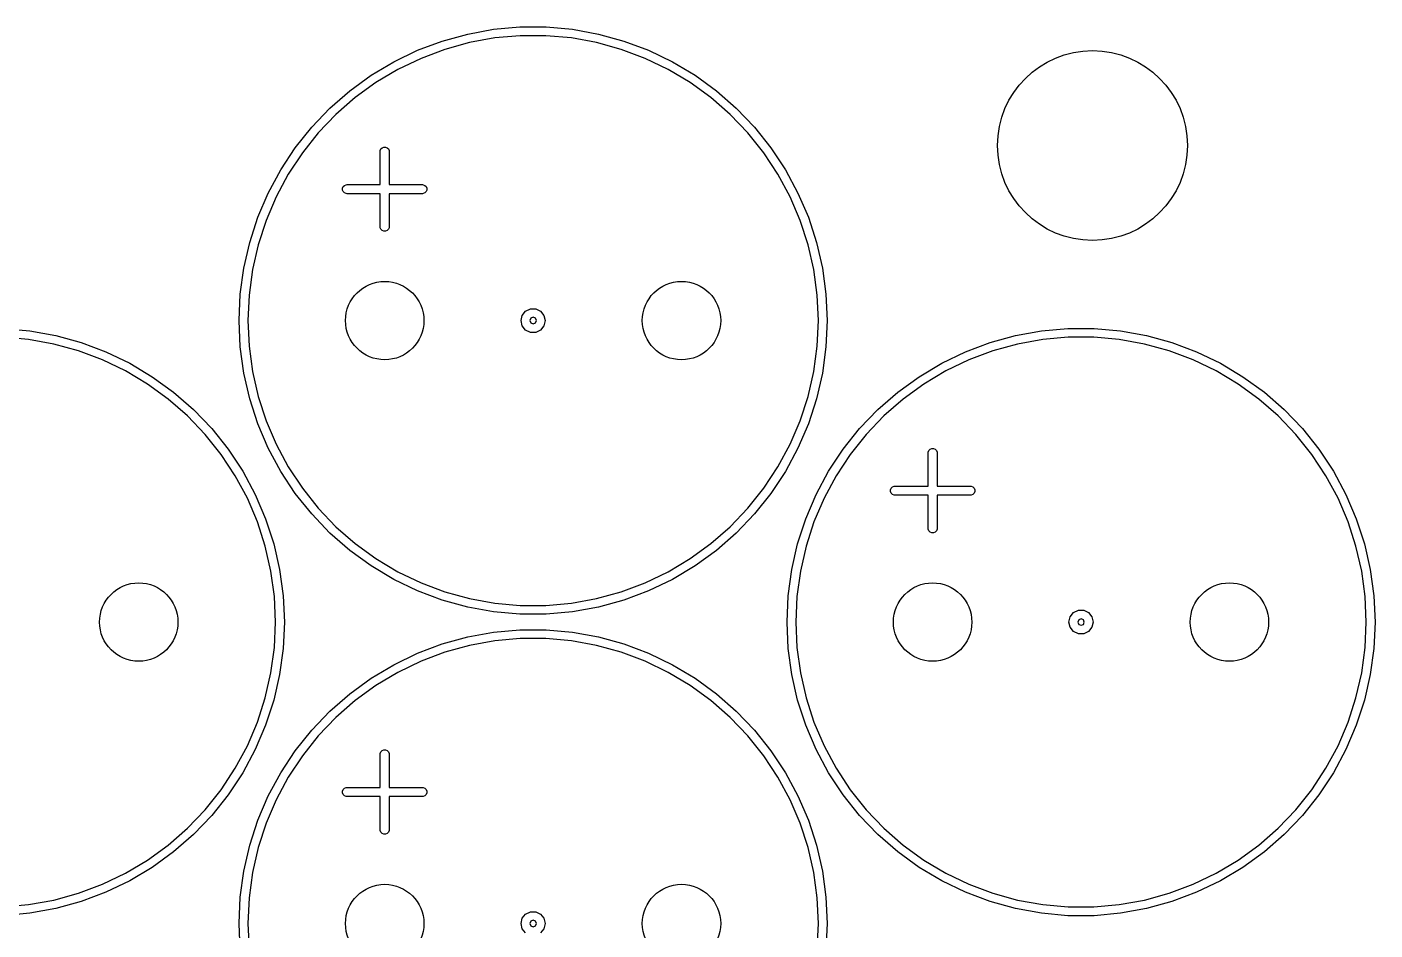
# Model space of a CAD drawing. Extents: x 0.11 to 3.93, y 0.1 to 4.17.
# Drawn here: x 3.033 to 3.928, y 3.572 to 4.171 of the extents above; entities that cross this region are included whole.
import ezdxf

# ---------------------------------------------------------------- set-up
doc = ezdxf.new("R2010")
doc.units = 0
doc.header["$MEASUREMENT"] = 0
doc.layers.add('BLACK', color=7, linetype='CONTINUOUS')

msp = doc.modelspace()

# ---------------------------------------------------------------- linework, layer by layer
at = {"layer": 'BLACK', "linetype": 'CONTINUOUS'}
for p, q in [((3.32574, 4.16649), (3.34296, 4.16961)), ((3.34296, 4.16961), (3.36039, 4.17118)), ((3.36039, 4.17118), (3.37788, 4.17118)), ((3.37788, 4.17118), (3.39531, 4.16961)), ((3.39531, 4.16961), (3.41253, 4.16649)), ((3.29249, 4.15569), (3.30888, 4.16183)), ((3.30888, 4.16183), (3.32574, 4.16649)), ((3.32703, 4.16083), (3.31067, 4.15631)), ((3.34374, 4.16386), (3.32703, 4.16083)), ((3.36065, 4.16538), (3.34374, 4.16386)), ((3.37762, 4.16538), (3.36065, 4.16538)), ((3.39453, 4.16386), (3.37762, 4.16538)), ((3.41123, 4.16083), (3.39453, 4.16386)), ((3.4276, 4.15631), (3.41123, 4.16083)), ((3.41253, 4.16649), (3.42939, 4.16183)), ((3.42939, 4.16183), (3.44577, 4.15569)), ((3.27673, 4.14809), (3.29249, 4.15569)), ((3.29478, 4.15034), (3.27948, 4.14298)), ((3.31067, 4.15631), (3.29478, 4.15034)), ((3.44349, 4.15034), (3.4276, 4.15631)), ((3.45879, 4.14298), (3.44349, 4.15034)), ((3.44577, 4.15569), (3.46154, 4.14809)), ((3.26171, 4.13912), (3.27673, 4.14809)), ((3.27948, 4.14298), (3.26491, 4.13427)), ((3.47336, 4.13427), (3.45879, 4.14298)), ((3.46154, 4.14809), (3.47656, 4.13912)), ((3.24755, 4.12884), (3.26171, 4.13912)), ((3.26491, 4.13427), (3.25118, 4.12429)), ((3.48709, 4.12429), (3.47336, 4.13427)), ((3.47656, 4.13912), (3.49071, 4.12884)), ((3.23438, 4.11732), (3.24755, 4.12884)), ((3.25118, 4.12429), (3.23839, 4.11312)), ((3.49988, 4.11312), (3.48709, 4.12429)), ((3.49071, 4.12884), (3.50389, 4.11732)), ((3.22228, 4.10468), (3.23438, 4.11732)), ((3.23839, 4.11312), (3.22666, 4.10085)), ((3.51161, 4.10085), (3.49988, 4.11312)), ((3.50389, 4.11732), (3.51598, 4.10468)), ((3.21138, 4.091), (3.22228, 4.10468)), ((3.51598, 4.10468), (3.52689, 4.091)), ((3.22666, 4.10085), (3.21608, 4.08758)), ((3.52219, 4.08758), (3.51161, 4.10085)), ((3.20174, 4.07639), (3.21138, 4.091)), ((3.21608, 4.08758), (3.20672, 4.07341)), ((3.26771, 4.08858), (3.26777, 4.08917)), ((3.26771, 4.06658), (3.26771, 4.08858)), ((3.26777, 4.08917), (3.26821, 4.09025)), ((3.26821, 4.09025), (3.26904, 4.09108)), ((3.26904, 4.09108), (3.27012, 4.09153)), ((3.27012, 4.09153), (3.27129, 4.09153)), ((3.27129, 4.09153), (3.27238, 4.09108)), ((3.27238, 4.09108), (3.2732, 4.09025)), ((3.2732, 4.09025), (3.27365, 4.08917)), ((3.27365, 4.08917), (3.27371, 4.08858)), ((3.27371, 4.08858), (3.27371, 4.06658)), ((3.53154, 4.07341), (3.52219, 4.08758)), ((3.52689, 4.091), (3.53653, 4.07639)), ((3.19344, 4.06099), (3.20174, 4.07639)), ((3.20672, 4.07341), (3.19868, 4.05846)), ((3.53959, 4.05846), (3.53154, 4.07341)), ((3.53653, 4.07639), (3.54482, 4.06099)), ((3.18657, 4.0449), (3.19344, 4.06099)), ((3.24277, 4.06417), (3.24321, 4.06525)), ((3.24277, 4.063), (3.24277, 4.06417)), ((3.24321, 4.06192), (3.24277, 4.063)), ((3.24321, 4.06525), (3.24404, 4.06608)), ((3.24404, 4.06109), (3.24321, 4.06192)), ((3.24404, 4.06608), (3.24512, 4.06653)), ((3.24512, 4.06064), (3.24404, 4.06109)), ((3.24512, 4.06653), (3.24571, 4.06658)), ((3.24571, 4.06058), (3.24512, 4.06064)), ((3.24571, 4.06658), (3.26771, 4.06658)), ((3.26771, 4.06058), (3.24571, 4.06058)), ((3.26771, 4.03858), (3.26771, 4.06058)), ((3.27371, 4.06658), (3.29571, 4.06658)), ((3.29571, 4.06058), (3.27371, 4.06058)), ((3.27371, 4.06058), (3.27371, 4.03858)), ((3.29571, 4.06658), (3.29629, 4.06653)), ((3.29629, 4.06064), (3.29571, 4.06058)), ((3.29629, 4.06653), (3.29738, 4.06608)), ((3.29738, 4.06109), (3.29629, 4.06064)), ((3.29738, 4.06608), (3.2982, 4.06525)), ((3.2982, 4.06192), (3.29738, 4.06109)), ((3.2982, 4.06525), (3.29865, 4.06417)), ((3.29865, 4.063), (3.2982, 4.06192)), ((3.29865, 4.06417), (3.29865, 4.063)), ((3.54482, 4.06099), (3.5517, 4.0449)), ((3.19868, 4.05846), (3.19201, 4.04285)), ((3.54626, 4.04285), (3.53959, 4.05846)), ((3.18116, 4.02826), (3.18657, 4.0449)), ((3.19201, 4.04285), (3.18676, 4.02671)), ((3.55151, 4.02671), (3.54626, 4.04285)), ((3.5517, 4.0449), (3.55711, 4.02826)), ((3.26777, 4.038), (3.26771, 4.03858)), ((3.26821, 4.03692), (3.26777, 4.038)), ((3.26904, 4.03609), (3.26821, 4.03692)), ((3.27012, 4.03564), (3.26904, 4.03609)), ((3.27129, 4.03564), (3.27012, 4.03564)), ((3.27238, 4.03609), (3.27129, 4.03564)), ((3.2732, 4.03692), (3.27238, 4.03609)), ((3.27365, 4.038), (3.2732, 4.03692)), ((3.27371, 4.03858), (3.27365, 4.038)), ((3.17727, 4.0112), (3.18116, 4.02826)), ((3.18676, 4.02671), (3.18298, 4.01016)), ((3.55528, 4.01016), (3.55151, 4.02671)), ((3.55711, 4.02826), (3.561, 4.0112)), ((3.17492, 3.99386), (3.17727, 4.0112)), ((3.18298, 4.01016), (3.1807, 3.99334)), ((3.55756, 3.99334), (3.55528, 4.01016)), ((3.561, 4.0112), (3.56335, 3.99386)), ((3.17413, 3.97638), (3.17492, 3.99386)), ((3.1807, 3.99334), (3.17994, 3.97638)), ((3.55832, 3.97638), (3.55756, 3.99334)), ((3.56335, 3.99386), (3.56413, 3.97638)), ((3.36113, 3.97638), (3.36193, 3.97985)), ((3.36193, 3.97985), (3.36415, 3.98263)), ((3.36415, 3.98263), (3.36735, 3.98418)), ((3.36735, 3.98418), (3.37091, 3.98418)), ((3.37091, 3.98418), (3.37412, 3.98263)), ((3.37412, 3.98263), (3.37634, 3.97985)), ((3.37634, 3.97985), (3.37713, 3.97638)), ((3.01788, 3.97118), (3.03531, 3.96961)), ((3.17492, 3.9589), (3.17413, 3.97638)), ((3.17994, 3.97638), (3.1807, 3.95942)), ((3.36193, 3.97291), (3.36113, 3.97638)), ((3.36415, 3.97012), (3.36193, 3.97291)), ((3.36735, 3.96858), (3.36415, 3.97012)), ((3.3676, 3.97791), (3.36697, 3.97638)), ((3.36697, 3.97638), (3.3676, 3.97485)), ((3.36913, 3.97854), (3.3676, 3.97791)), ((3.3676, 3.97485), (3.36913, 3.97421)), ((3.37066, 3.97791), (3.36913, 3.97854)), ((3.36913, 3.97421), (3.37066, 3.97485)), ((3.3713, 3.97638), (3.37066, 3.97791)), ((3.37066, 3.97485), (3.3713, 3.97638)), ((3.37412, 3.97012), (3.37091, 3.96858)), ((3.37634, 3.97291), (3.37412, 3.97012)), ((3.37713, 3.97638), (3.37634, 3.97291)), ((3.55756, 3.95942), (3.55832, 3.97638)), ((3.56413, 3.97638), (3.56335, 3.9589)), ((3.70638, 3.96961), (3.72381, 3.97118)), ((3.72381, 3.97118), (3.74131, 3.97118)), ((3.74131, 3.97118), (3.75873, 3.96961)), ((3.03453, 3.96386), (3.01762, 3.96538)), ((3.05123, 3.96083), (3.03453, 3.96386)), ((3.03531, 3.96961), (3.05253, 3.96649)), ((3.05253, 3.96649), (3.06939, 3.96183)), ((3.06939, 3.96183), (3.08577, 3.95569)), ((3.37091, 3.96858), (3.36735, 3.96858)), ((3.65592, 3.95569), (3.6723, 3.96183)), ((3.6723, 3.96183), (3.68917, 3.96649)), ((3.68917, 3.96649), (3.70638, 3.96961)), ((3.70716, 3.96386), (3.69046, 3.96083)), ((3.72407, 3.96538), (3.70716, 3.96386)), ((3.74105, 3.96538), (3.72407, 3.96538)), ((3.75795, 3.96386), (3.74105, 3.96538)), ((3.77466, 3.96083), (3.75795, 3.96386)), ((3.75873, 3.96961), (3.77595, 3.96649)), ((3.77595, 3.96649), (3.79282, 3.96183)), ((3.79282, 3.96183), (3.8092, 3.95569)), ((3.0676, 3.95631), (3.05123, 3.96083)), ((3.08349, 3.95034), (3.0676, 3.95631)), ((3.08577, 3.95569), (3.10154, 3.94809)), ((3.17727, 3.94156), (3.17492, 3.9589)), ((3.1807, 3.95942), (3.18298, 3.9426)), ((3.55528, 3.9426), (3.55756, 3.95942)), ((3.56335, 3.9589), (3.561, 3.94156)), ((3.64015, 3.94809), (3.65592, 3.95569)), ((3.6741, 3.95631), (3.6582, 3.95034)), ((3.69046, 3.96083), (3.6741, 3.95631)), ((3.79102, 3.95631), (3.77466, 3.96083)), ((3.80692, 3.95034), (3.79102, 3.95631)), ((3.8092, 3.95569), (3.82496, 3.94809)), ((3.09879, 3.94298), (3.08349, 3.95034)), ((3.10154, 3.94809), (3.11656, 3.93912)), ((3.62513, 3.93912), (3.64015, 3.94809)), ((3.6582, 3.95034), (3.64291, 3.94298)), ((3.82221, 3.94298), (3.80692, 3.95034)), ((3.82496, 3.94809), (3.83998, 3.93912)), ((3.11336, 3.93427), (3.09879, 3.94298)), ((3.12709, 3.92429), (3.11336, 3.93427)), ((3.11656, 3.93912), (3.13071, 3.92884)), ((3.18116, 3.9245), (3.17727, 3.94156)), ((3.18298, 3.9426), (3.18676, 3.92605)), ((3.55151, 3.92605), (3.55528, 3.9426)), ((3.561, 3.94156), (3.55711, 3.9245)), ((3.61098, 3.92884), (3.62513, 3.93912)), ((3.62833, 3.93427), (3.6146, 3.92429)), ((3.64291, 3.94298), (3.62833, 3.93427)), ((3.83678, 3.93427), (3.82221, 3.94298)), ((3.85052, 3.92429), (3.83678, 3.93427)), ((3.83998, 3.93912), (3.85414, 3.92884)), ((3.13071, 3.92884), (3.14389, 3.91732)), ((3.18676, 3.92605), (3.19201, 3.9099)), ((3.54626, 3.9099), (3.55151, 3.92605)), ((3.5978, 3.91732), (3.61098, 3.92884)), ((3.85414, 3.92884), (3.86732, 3.91732)), ((3.13988, 3.91312), (3.12709, 3.92429)), ((3.14389, 3.91732), (3.15598, 3.90468)), ((3.18657, 3.90786), (3.18116, 3.9245)), ((3.55711, 3.9245), (3.5517, 3.90786)), ((3.58571, 3.90468), (3.5978, 3.91732)), ((3.6146, 3.92429), (3.60182, 3.91312)), ((3.8633, 3.91312), (3.85052, 3.92429)), ((3.86732, 3.91732), (3.87941, 3.90468)), ((3.15161, 3.90085), (3.13988, 3.91312)), ((3.19344, 3.89177), (3.18657, 3.90786)), ((3.19201, 3.9099), (3.19868, 3.89429)), ((3.53959, 3.89429), (3.54626, 3.9099)), ((3.5517, 3.90786), (3.54482, 3.89177)), ((3.60182, 3.91312), (3.59009, 3.90085)), ((3.87503, 3.90085), (3.8633, 3.91312)), ((3.16219, 3.88758), (3.15161, 3.90085)), ((3.15598, 3.90468), (3.16689, 3.891)), ((3.5748, 3.891), (3.58571, 3.90468)), ((3.59009, 3.90085), (3.5795, 3.88758)), ((3.88562, 3.88758), (3.87503, 3.90085)), ((3.87941, 3.90468), (3.89032, 3.891)), ((3.16689, 3.891), (3.17653, 3.87639)), ((3.20174, 3.87636), (3.19344, 3.89177)), ((3.19868, 3.89429), (3.20672, 3.87934)), ((3.53154, 3.87934), (3.53959, 3.89429)), ((3.54482, 3.89177), (3.53653, 3.87636)), ((3.56516, 3.87639), (3.5748, 3.891)), ((3.63119, 3.88917), (3.63164, 3.89025)), ((3.63164, 3.89025), (3.63247, 3.89108)), ((3.63247, 3.89108), (3.63355, 3.89153)), ((3.63355, 3.89153), (3.63472, 3.89153)), ((3.63472, 3.89153), (3.6358, 3.89108)), ((3.6358, 3.89108), (3.63663, 3.89025)), ((3.63663, 3.89025), (3.63708, 3.88917)), ((3.89032, 3.891), (3.89996, 3.87639)), ((3.17154, 3.87341), (3.16219, 3.88758)), ((3.5795, 3.88758), (3.57015, 3.87341)), ((3.63113, 3.88858), (3.63119, 3.88917)), ((3.63113, 3.86658), (3.63113, 3.88858)), ((3.63708, 3.88917), (3.63713, 3.88858)), ((3.63713, 3.88858), (3.63713, 3.86658)), ((3.89497, 3.87341), (3.88562, 3.88758)), ((3.17959, 3.85846), (3.17154, 3.87341)), ((3.17653, 3.87639), (3.18482, 3.86099)), ((3.21138, 3.86176), (3.20174, 3.87636)), ((3.20672, 3.87934), (3.21608, 3.86517)), ((3.52219, 3.86517), (3.53154, 3.87934)), ((3.53653, 3.87636), (3.52689, 3.86176)), ((3.55687, 3.86099), (3.56516, 3.87639)), ((3.57015, 3.87341), (3.5621, 3.85846)), ((3.90301, 3.85846), (3.89497, 3.87341)), ((3.89996, 3.87639), (3.90825, 3.86099)), ((3.21608, 3.86517), (3.22666, 3.8519)), ((3.51161, 3.8519), (3.52219, 3.86517)), ((3.60619, 3.86417), (3.60664, 3.86525)), ((3.60619, 3.863), (3.60619, 3.86417)), ((3.60664, 3.86192), (3.60619, 3.863)), ((3.60664, 3.86525), (3.60747, 3.86608)), ((3.60747, 3.86608), (3.60855, 3.86653)), ((3.60855, 3.86653), (3.60913, 3.86658)), ((3.60913, 3.86658), (3.63113, 3.86658)), ((3.63713, 3.86658), (3.65913, 3.86658)), ((3.65913, 3.86658), (3.65972, 3.86653)), ((3.65972, 3.86653), (3.6608, 3.86608)), ((3.6608, 3.86608), (3.66163, 3.86525)), ((3.66163, 3.86525), (3.66208, 3.86417)), ((3.66208, 3.863), (3.66163, 3.86192)), ((3.66208, 3.86417), (3.66208, 3.863)), ((3.18626, 3.84285), (3.17959, 3.85846)), ((3.18482, 3.86099), (3.1917, 3.8449)), ((3.22228, 3.84808), (3.21138, 3.86176)), ((3.52689, 3.86176), (3.51598, 3.84808)), ((3.54999, 3.8449), (3.55687, 3.86099)), ((3.5621, 3.85846), (3.55543, 3.84285)), ((3.60747, 3.86109), (3.60664, 3.86192)), ((3.60855, 3.86064), (3.60747, 3.86109)), ((3.60913, 3.86058), (3.60855, 3.86064)), ((3.63113, 3.86058), (3.60913, 3.86058)), ((3.63113, 3.83858), (3.63113, 3.86058)), ((3.65913, 3.86058), (3.63713, 3.86058)), ((3.63713, 3.86058), (3.63713, 3.83858)), ((3.65972, 3.86064), (3.65913, 3.86058)), ((3.6608, 3.86109), (3.65972, 3.86064)), ((3.66163, 3.86192), (3.6608, 3.86109)), ((3.90969, 3.84285), (3.90301, 3.85846)), ((3.90825, 3.86099), (3.91512, 3.8449)), ((3.1917, 3.8449), (3.19711, 3.82826)), ((3.23438, 3.83543), (3.22228, 3.84808)), ((3.22666, 3.8519), (3.23839, 3.83963)), ((3.49988, 3.83963), (3.51161, 3.8519)), ((3.51598, 3.84808), (3.50389, 3.83543)), ((3.54459, 3.82826), (3.54999, 3.8449)), ((3.91512, 3.8449), (3.92053, 3.82826)), ((3.19151, 3.82671), (3.18626, 3.84285)), ((3.23839, 3.83963), (3.25118, 3.82846)), ((3.48709, 3.82846), (3.49988, 3.83963)), ((3.55543, 3.84285), (3.55019, 3.82671)), ((3.63119, 3.838), (3.63113, 3.83858)), ((3.63164, 3.83692), (3.63119, 3.838)), ((3.63247, 3.83609), (3.63164, 3.83692)), ((3.63355, 3.83564), (3.63247, 3.83609)), ((3.6358, 3.83609), (3.63472, 3.83564)), ((3.63663, 3.83692), (3.6358, 3.83609)), ((3.63708, 3.838), (3.63663, 3.83692)), ((3.63713, 3.83858), (3.63708, 3.838)), ((3.91493, 3.82671), (3.90969, 3.84285)), ((3.19711, 3.82826), (3.201, 3.8112)), ((3.24755, 3.82392), (3.23438, 3.83543)), ((3.25118, 3.82846), (3.26491, 3.81848)), ((3.47336, 3.81848), (3.48709, 3.82846)), ((3.50389, 3.83543), (3.49071, 3.82392)), ((3.54069, 3.8112), (3.54459, 3.82826)), ((3.63472, 3.83564), (3.63355, 3.83564)), ((3.92053, 3.82826), (3.92443, 3.8112)), ((3.19528, 3.81016), (3.19151, 3.82671)), ((3.26171, 3.81364), (3.24755, 3.82392)), ((3.26491, 3.81848), (3.27948, 3.80978)), ((3.45879, 3.80978), (3.47336, 3.81848)), ((3.49071, 3.82392), (3.47656, 3.81364)), ((3.55019, 3.82671), (3.54641, 3.81016)), ((3.91871, 3.81016), (3.91493, 3.82671)), ((3.19756, 3.79334), (3.19528, 3.81016)), ((3.201, 3.8112), (3.20335, 3.79386)), ((3.27673, 3.80466), (3.26171, 3.81364)), ((3.27948, 3.80978), (3.29478, 3.80241)), ((3.44349, 3.80241), (3.45879, 3.80978)), ((3.47656, 3.81364), (3.46154, 3.80466)), ((3.53834, 3.79386), (3.54069, 3.8112)), ((3.54641, 3.81016), (3.54413, 3.79334)), ((3.92099, 3.79334), (3.91871, 3.81016)), ((3.92443, 3.8112), (3.92677, 3.79386)), ((3.29249, 3.79707), (3.27673, 3.80466)), ((3.29478, 3.80241), (3.31067, 3.79645)), ((3.4276, 3.79645), (3.44349, 3.80241)), ((3.46154, 3.80466), (3.44577, 3.79707)), ((3.19832, 3.77638), (3.19756, 3.79334)), ((3.20335, 3.79386), (3.20413, 3.77638)), ((3.30888, 3.79092), (3.29249, 3.79707)), ((3.31067, 3.79645), (3.32703, 3.79193)), ((3.32703, 3.79193), (3.34374, 3.7889)), ((3.39453, 3.7889), (3.41123, 3.79193)), ((3.41123, 3.79193), (3.4276, 3.79645)), ((3.44577, 3.79707), (3.42939, 3.79092)), ((3.53756, 3.77638), (3.53834, 3.79386)), ((3.54413, 3.79334), (3.54337, 3.77638)), ((3.92175, 3.77638), (3.92099, 3.79334)), ((3.92677, 3.79386), (3.92756, 3.77638)), ((3.32574, 3.78627), (3.30888, 3.79092)), ((3.34296, 3.78314), (3.32574, 3.78627)), ((3.36039, 3.78157), (3.34296, 3.78314)), ((3.34374, 3.7889), (3.36065, 3.78738)), ((3.36065, 3.78738), (3.37762, 3.78738)), ((3.37762, 3.78738), (3.39453, 3.7889)), ((3.39531, 3.78314), (3.37788, 3.78157)), ((3.41253, 3.78627), (3.39531, 3.78314)), ((3.42939, 3.79092), (3.41253, 3.78627)), ((3.72535, 3.77985), (3.72757, 3.78263)), ((3.72757, 3.78263), (3.73078, 3.78418)), ((3.73078, 3.78418), (3.73434, 3.78418)), ((3.73434, 3.78418), (3.73755, 3.78263)), ((3.73755, 3.78263), (3.73977, 3.77985)), ((3.19756, 3.75942), (3.19832, 3.77638)), ((3.20413, 3.77638), (3.20335, 3.7589)), ((3.37788, 3.78157), (3.36039, 3.78157)), ((3.53834, 3.7589), (3.53756, 3.77638)), ((3.54337, 3.77638), (3.54413, 3.75942)), ((3.72456, 3.77638), (3.72535, 3.77985)), ((3.72535, 3.77291), (3.72456, 3.77638)), ((3.73103, 3.77791), (3.73039, 3.77638)), ((3.73039, 3.77638), (3.73103, 3.77485)), ((3.73256, 3.77854), (3.73103, 3.77791)), ((3.73103, 3.77485), (3.73256, 3.77421)), ((3.73409, 3.77791), (3.73256, 3.77854)), ((3.73256, 3.77421), (3.73409, 3.77485)), ((3.73472, 3.77638), (3.73409, 3.77791)), ((3.73409, 3.77485), (3.73472, 3.77638)), ((3.73977, 3.77985), (3.74056, 3.77638)), ((3.74056, 3.77638), (3.73977, 3.77291)), ((3.92099, 3.75942), (3.92175, 3.77638)), ((3.92756, 3.77638), (3.92677, 3.7589)), ((3.30888, 3.76183), (3.32574, 3.76649)), ((3.32574, 3.76649), (3.34296, 3.76961)), ((3.34296, 3.76961), (3.36039, 3.77118)), ((3.36065, 3.76538), (3.34374, 3.76386)), ((3.36039, 3.77118), (3.37788, 3.77118)), ((3.37762, 3.76538), (3.36065, 3.76538)), ((3.39453, 3.76386), (3.37762, 3.76538)), ((3.37788, 3.77118), (3.39531, 3.76961)), ((3.39531, 3.76961), (3.41253, 3.76649)), ((3.41253, 3.76649), (3.42939, 3.76183)), ((3.72757, 3.77012), (3.72535, 3.77291)), ((3.73078, 3.76858), (3.72757, 3.77012)), ((3.73434, 3.76858), (3.73078, 3.76858)), ((3.73755, 3.77012), (3.73434, 3.76858)), ((3.73977, 3.77291), (3.73755, 3.77012)), ((3.19528, 3.7426), (3.19756, 3.75942)), ((3.20335, 3.7589), (3.201, 3.74156)), ((3.27673, 3.74809), (3.29249, 3.75569)), ((3.29249, 3.75569), (3.30888, 3.76183)), ((3.31067, 3.75631), (3.29478, 3.75034)), ((3.32703, 3.76083), (3.31067, 3.75631)), ((3.34374, 3.76386), (3.32703, 3.76083)), ((3.41123, 3.76083), (3.39453, 3.76386)), ((3.4276, 3.75631), (3.41123, 3.76083)), ((3.44349, 3.75034), (3.4276, 3.75631)), ((3.42939, 3.76183), (3.44577, 3.75569)), ((3.44577, 3.75569), (3.46154, 3.74809)), ((3.54069, 3.74156), (3.53834, 3.7589)), ((3.54413, 3.75942), (3.54641, 3.7426)), ((3.91871, 3.7426), (3.92099, 3.75942)), ((3.92677, 3.7589), (3.92443, 3.74156)), ((3.26171, 3.73912), (3.27673, 3.74809)), ((3.29478, 3.75034), (3.27948, 3.74298)), ((3.45879, 3.74298), (3.44349, 3.75034)), ((3.46154, 3.74809), (3.47656, 3.73912)), ((3.19151, 3.72605), (3.19528, 3.7426)), ((3.201, 3.74156), (3.19711, 3.7245)), ((3.24755, 3.72884), (3.26171, 3.73912)), ((3.27948, 3.74298), (3.26491, 3.73427)), ((3.47336, 3.73427), (3.45879, 3.74298)), ((3.47656, 3.73912), (3.49071, 3.72884)), ((3.54459, 3.7245), (3.54069, 3.74156)), ((3.54641, 3.7426), (3.55019, 3.72605)), ((3.91493, 3.72605), (3.91871, 3.7426)), ((3.92443, 3.74156), (3.92053, 3.7245)), ((3.23438, 3.71732), (3.24755, 3.72884)), ((3.26491, 3.73427), (3.25118, 3.72429)), ((3.48709, 3.72429), (3.47336, 3.73427)), ((3.49071, 3.72884), (3.50389, 3.71732)), ((3.18626, 3.7099), (3.19151, 3.72605)), ((3.19711, 3.7245), (3.1917, 3.70786)), ((3.25118, 3.72429), (3.23839, 3.71312)), ((3.49988, 3.71312), (3.48709, 3.72429)), ((3.54999, 3.70786), (3.54459, 3.7245)), ((3.55019, 3.72605), (3.55543, 3.7099)), ((3.90969, 3.7099), (3.91493, 3.72605)), ((3.92053, 3.7245), (3.91512, 3.70786)), ((3.22228, 3.70468), (3.23438, 3.71732)), ((3.23839, 3.71312), (3.22666, 3.70085)), ((3.51161, 3.70085), (3.49988, 3.71312)), ((3.50389, 3.71732), (3.51598, 3.70468)), ((3.17959, 3.69429), (3.18626, 3.7099)), ((3.1917, 3.70786), (3.18482, 3.69177)), ((3.21138, 3.691), (3.22228, 3.70468)), ((3.51598, 3.70468), (3.52689, 3.691)), ((3.55687, 3.69177), (3.54999, 3.70786)), ((3.55543, 3.7099), (3.5621, 3.69429)), ((3.90301, 3.69429), (3.90969, 3.7099)), ((3.91512, 3.70786), (3.90825, 3.69177)), ((3.17154, 3.67934), (3.17959, 3.69429)), ((3.22666, 3.70085), (3.21608, 3.68758)), ((3.52219, 3.68758), (3.51161, 3.70085)), ((3.5621, 3.69429), (3.57015, 3.67934)), ((3.89497, 3.67934), (3.90301, 3.69429)), ((3.18482, 3.69177), (3.17653, 3.67636)), ((3.20174, 3.67639), (3.21138, 3.691)), ((3.21608, 3.68758), (3.20672, 3.67341)), ((3.26771, 3.68858), (3.26777, 3.68917)), ((3.26771, 3.66658), (3.26771, 3.68858)), ((3.26777, 3.68917), (3.26821, 3.69025)), ((3.26821, 3.69025), (3.26904, 3.69108)), ((3.26904, 3.69108), (3.27012, 3.69153)), ((3.27012, 3.69153), (3.27129, 3.69153)), ((3.27129, 3.69153), (3.27238, 3.69108)), ((3.27238, 3.69108), (3.2732, 3.69025)), ((3.2732, 3.69025), (3.27365, 3.68917)), ((3.27365, 3.68917), (3.27371, 3.68858)), ((3.27371, 3.68858), (3.27371, 3.66658)), ((3.53154, 3.67341), (3.52219, 3.68758)), ((3.52689, 3.691), (3.53653, 3.67639)), ((3.56516, 3.67636), (3.55687, 3.69177)), ((3.90825, 3.69177), (3.89996, 3.67636)), ((3.16219, 3.66517), (3.17154, 3.67934)), ((3.17653, 3.67636), (3.16689, 3.66176)), ((3.19344, 3.66099), (3.20174, 3.67639)), ((3.53653, 3.67639), (3.54482, 3.66099)), ((3.5748, 3.66176), (3.56516, 3.67636)), ((3.57015, 3.67934), (3.5795, 3.66517)), ((3.88562, 3.66517), (3.89497, 3.67934)), ((3.89996, 3.67636), (3.89032, 3.66176)), ((3.20672, 3.67341), (3.19868, 3.65846)), ((3.24321, 3.66525), (3.24404, 3.66608)), ((3.24404, 3.66608), (3.24512, 3.66653)), ((3.24512, 3.66653), (3.24571, 3.66658)), ((3.24571, 3.66658), (3.26771, 3.66658)), ((3.27371, 3.66658), (3.29571, 3.66658)), ((3.29571, 3.66658), (3.29629, 3.66653)), ((3.29629, 3.66653), (3.29738, 3.66608)), ((3.29738, 3.66608), (3.2982, 3.66525)), ((3.53959, 3.65846), (3.53154, 3.67341)), ((3.15161, 3.6519), (3.16219, 3.66517)), ((3.16689, 3.66176), (3.15598, 3.64808)), ((3.18657, 3.6449), (3.19344, 3.66099)), ((3.19868, 3.65846), (3.19201, 3.64285)), ((3.24277, 3.66417), (3.24321, 3.66525)), ((3.24277, 3.663), (3.24277, 3.66417)), ((3.24321, 3.66192), (3.24277, 3.663)), ((3.24404, 3.66109), (3.24321, 3.66192)), ((3.24512, 3.66064), (3.24404, 3.66109)), ((3.24571, 3.66058), (3.24512, 3.66064)), ((3.26771, 3.66058), (3.24571, 3.66058)), ((3.26771, 3.63858), (3.26771, 3.66058)), ((3.29571, 3.66058), (3.27371, 3.66058)), ((3.27371, 3.66058), (3.27371, 3.63858)), ((3.29629, 3.66064), (3.29571, 3.66058)), ((3.29738, 3.66109), (3.29629, 3.66064)), ((3.2982, 3.66192), (3.29738, 3.66109)), ((3.2982, 3.66525), (3.29865, 3.66417)), ((3.29865, 3.663), (3.2982, 3.66192)), ((3.29865, 3.66417), (3.29865, 3.663)), ((3.54626, 3.64285), (3.53959, 3.65846)), ((3.54482, 3.66099), (3.5517, 3.6449)), ((3.58571, 3.64808), (3.5748, 3.66176)), ((3.5795, 3.66517), (3.59009, 3.6519)), ((3.87503, 3.6519), (3.88562, 3.66517)), ((3.89032, 3.66176), (3.87941, 3.64808)), ((3.13988, 3.63963), (3.15161, 3.6519)), ((3.59009, 3.6519), (3.60182, 3.63963)), ((3.8633, 3.63963), (3.87503, 3.6519)), ((3.12709, 3.62846), (3.13988, 3.63963)), ((3.15598, 3.64808), (3.14389, 3.63543)), ((3.18116, 3.62826), (3.18657, 3.6449)), ((3.19201, 3.64285), (3.18676, 3.62671)), ((3.55151, 3.62671), (3.54626, 3.64285)), ((3.5517, 3.6449), (3.55711, 3.62826)), ((3.5978, 3.63543), (3.58571, 3.64808)), ((3.60182, 3.63963), (3.6146, 3.62846)), ((3.85052, 3.62846), (3.8633, 3.63963)), ((3.87941, 3.64808), (3.86732, 3.63543)), ((3.14389, 3.63543), (3.13071, 3.62392)), ((3.26777, 3.638), (3.26771, 3.63858)), ((3.26821, 3.63692), (3.26777, 3.638)), ((3.26904, 3.63609), (3.26821, 3.63692)), ((3.27012, 3.63564), (3.26904, 3.63609)), ((3.27129, 3.63564), (3.27012, 3.63564)), ((3.27238, 3.63609), (3.27129, 3.63564)), ((3.2732, 3.63692), (3.27238, 3.63609)), ((3.27365, 3.638), (3.2732, 3.63692)), ((3.27371, 3.63858), (3.27365, 3.638)), ((3.61098, 3.62392), (3.5978, 3.63543)), ((3.86732, 3.63543), (3.85414, 3.62392)), ((3.11336, 3.61848), (3.12709, 3.62846)), ((3.13071, 3.62392), (3.11656, 3.61364)), ((3.17727, 3.6112), (3.18116, 3.62826)), ((3.18676, 3.62671), (3.18298, 3.61016)), ((3.55528, 3.61016), (3.55151, 3.62671)), ((3.55711, 3.62826), (3.561, 3.6112)), ((3.62513, 3.61364), (3.61098, 3.62392)), ((3.6146, 3.62846), (3.62833, 3.61848)), ((3.83678, 3.61848), (3.85052, 3.62846)), ((3.85414, 3.62392), (3.83998, 3.61364)), ((3.09879, 3.60978), (3.11336, 3.61848)), ((3.11656, 3.61364), (3.10154, 3.60466)), ((3.64015, 3.60466), (3.62513, 3.61364)), ((3.62833, 3.61848), (3.64291, 3.60978)), ((3.82221, 3.60978), (3.83678, 3.61848)), ((3.83998, 3.61364), (3.82496, 3.60466)), ((3.08349, 3.60241), (3.09879, 3.60978)), ((3.10154, 3.60466), (3.08577, 3.59707)), ((3.17492, 3.59386), (3.17727, 3.6112)), ((3.18298, 3.61016), (3.1807, 3.59334)), ((3.55756, 3.59334), (3.55528, 3.61016)), ((3.561, 3.6112), (3.56335, 3.59386)), ((3.65592, 3.59707), (3.64015, 3.60466)), ((3.64291, 3.60978), (3.6582, 3.60241)), ((3.80692, 3.60241), (3.82221, 3.60978)), ((3.82496, 3.60466), (3.8092, 3.59707)), ((3.05123, 3.59193), (3.0676, 3.59645)), ((3.0676, 3.59645), (3.08349, 3.60241)), ((3.08577, 3.59707), (3.06939, 3.59092)), ((3.6723, 3.59092), (3.65592, 3.59707)), ((3.6582, 3.60241), (3.6741, 3.59645)), ((3.6741, 3.59645), (3.69046, 3.59193)), ((3.77466, 3.59193), (3.79102, 3.59645)), ((3.79102, 3.59645), (3.80692, 3.60241)), ((3.8092, 3.59707), (3.79282, 3.59092)), ((3.01762, 3.58738), (3.03453, 3.5889)), ((3.03453, 3.5889), (3.05123, 3.59193)), ((3.05253, 3.58627), (3.03531, 3.58314)), ((3.06939, 3.59092), (3.05253, 3.58627)), ((3.17413, 3.57638), (3.17492, 3.59386)), ((3.1807, 3.59334), (3.17994, 3.57638)), ((3.55832, 3.57638), (3.55756, 3.59334)), ((3.56335, 3.59386), (3.56413, 3.57638)), ((3.68917, 3.58627), (3.6723, 3.59092)), ((3.70638, 3.58314), (3.68917, 3.58627)), ((3.69046, 3.59193), (3.70716, 3.5889)), ((3.70716, 3.5889), (3.72407, 3.58738)), ((3.72407, 3.58738), (3.74105, 3.58738)), ((3.74105, 3.58738), (3.75795, 3.5889)), ((3.75795, 3.5889), (3.77466, 3.59193)), ((3.77595, 3.58627), (3.75873, 3.58314)), ((3.79282, 3.59092), (3.77595, 3.58627)), ((3.03531, 3.58314), (3.01788, 3.58157)), ((3.36113, 3.57638), (3.36193, 3.57985)), ((3.36193, 3.57985), (3.36415, 3.58263)), ((3.36415, 3.58263), (3.36735, 3.58418)), ((3.3676, 3.57791), (3.36697, 3.57638)), ((3.36735, 3.58418), (3.37091, 3.58418)), ((3.36913, 3.57854), (3.3676, 3.57791)), ((3.37066, 3.57791), (3.36913, 3.57854)), ((3.3713, 3.57638), (3.37066, 3.57791)), ((3.37091, 3.58418), (3.37412, 3.58263)), ((3.37412, 3.58263), (3.37634, 3.57985)), ((3.37634, 3.57985), (3.37713, 3.57638)), ((3.72381, 3.58157), (3.70638, 3.58314)), ((3.74131, 3.58157), (3.72381, 3.58157)), ((3.75873, 3.58314), (3.74131, 3.58157)), ((3.17492, 3.5589), (3.17413, 3.57638)), ((3.17994, 3.57638), (3.1807, 3.55942)), ((3.36193, 3.57291), (3.36113, 3.57638)), ((3.36415, 3.57012), (3.36193, 3.57291)), ((3.36697, 3.57638), (3.3676, 3.57485)), ((3.3676, 3.57485), (3.36913, 3.57421)), ((3.36913, 3.57421), (3.37066, 3.57485)), ((3.37066, 3.57485), (3.3713, 3.57638)), ((3.37634, 3.57291), (3.37412, 3.57012)), ((3.37713, 3.57638), (3.37634, 3.57291)), ((3.55756, 3.55942), (3.55832, 3.57638)), ((3.56413, 3.57638), (3.56335, 3.5589))]:
    msp.add_line(p, q, dxfattribs=at)
at = {"layer": 'BLACK'}
for centre, radius in [((3.74016, 4.09252), 0.06299), ((3.27071, 3.97638), 0.026), ((3.46756, 3.97638), 0.026), ((3.10756, 3.77638), 0.026), ((3.63413, 3.77638), 0.026), ((3.83098, 3.77638), 0.026), ((3.27071, 3.57638), 0.026), ((3.46756, 3.57638), 0.026)]:
    msp.add_circle(centre, radius, dxfattribs=at)

doc.saveas('drawing.dxf')
